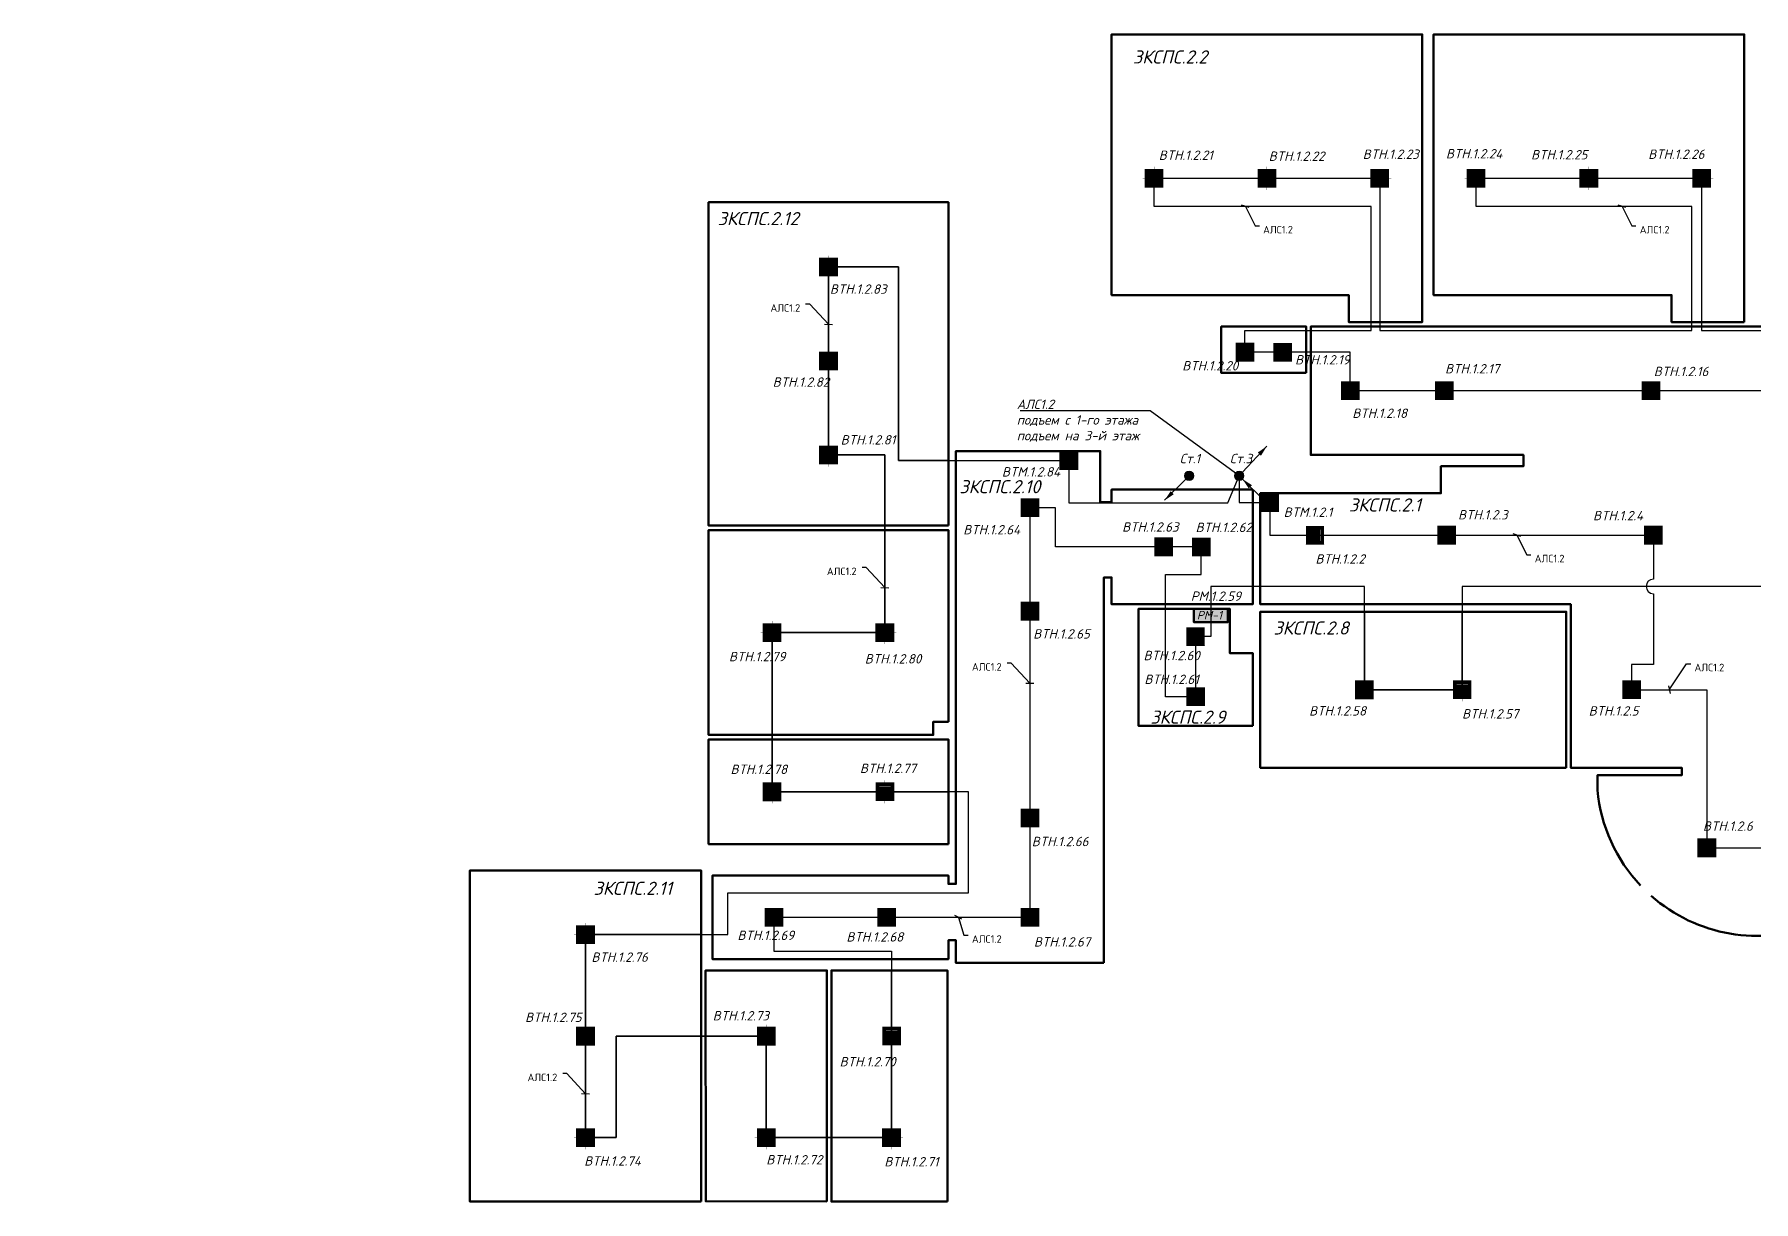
# Model space of a CAD drawing. Header units: millimetres. Extents: x -352922 to 707789, y -273589 to 355472.
# Drawn here: x -88350 to -42622, y 55306 to 86351 of the extents above; entities that cross this region are included whole.
import ezdxf
from ezdxf import colors
from ezdxf.entities.mleader import LeaderData, LeaderLine
from ezdxf.enums import TextEntityAlignment as Align
from ezdxf.math import Vec2, Vec3

# ---------------------------------------------------------------- set-up
doc = ezdxf.new("R2010")
doc.units = ezdxf.units.MM
doc.header["$LTSCALE"] = 0.5
doc.linetypes.add('CONTI', pattern=[0])
doc.layers.get('0').update_dxf_attribs({"lineweight": 18})
for name, color, linetype, lineweight in [('! BSN__тонкая  текст - 015', 250, 'Continuous', 15), ('! ЗКПС НОМЕР 1', 4, 'Continuous', 50), ('13_text', 250, 'Continuous', 15), ('13_АПС_кабели', 1, 'Continuous', 30), ('13_АПС_оборудование', 1, 'Continuous', 30), ('13_АПС_текст', 1, 'Continuous', 30), ('13_СС_СОТС_выноски', 7, 'Continuous', 25), ('BSN__основная - 06', 1, 'Continuous', 60), ('АР_Штриховка_Стималит', 5, 'Continuous', 0)]:
    doc.layers.add(name, color=color, linetype=linetype, lineweight=lineweight)
doc.layers.add('! ЗКПС НОМЕР 2', color=7, linetype='Continuous', lineweight=0, true_color=0xf3aae6, transparency=0.5)
doc.styles.add('BDG_T_R', font='GOST Common.ttf')
doc.styles.add('ISOCPEUR', font='isocpeui.ttf', dxfattribs={"height": 250})
doc.linetypes.add('Рабочее в трубе  _о_о_', pattern='A,5,2,[133,ltypeshp.shx,S=0.4,R=0,X=0,Y=0.75],3', length=10)

# ---------------------------------------------------------------- blocks, each defined once
blk = doc.blocks.new('101')
at = {"layer": '! ЗКПС НОМЕР 2', "true_color": 0xffffff, "transparency": 33554687}
h = blk.add_hatch(color=7, dxfattribs=at)
h.dxf.hatch_style = 1
h.paths.add_polyline_path([(-12942.01, -22141.87), (-12946.97, -22141.87), (-12946.97, -22146.83), (-12942.01, -22146.83)])
at = {"layer": 'BSN__основная - 06', "color": 1, "lineweight": 30, "ltscale": 100, "const_width": 0.03, "elevation": 0}
blk.add_lwpolyline([(-12946.97, -22141.87), (-12942.01, -22141.87), (-12942.01, -22146.83), (-12946.97, -22146.83)], close=True, dxfattribs=at)
at = {"layer": 'BSN__основная - 06', "color": 1, "lineweight": 30, "ltscale": 100, "const_width": 0.07, "elevation": 0}
blk.add_lwpolyline([(-12943.94, -22142.7), (-12945.04, -22143.87), (-12943.94, -22144.83), (-12945.03, -22145.93)], dxfattribs=at)
blk = doc.blocks.new('102')
at = {"layer": '! ЗКПС НОМЕР 1', "true_color": 0x78b1e2}
h = blk.add_hatch(color=143, dxfattribs=at)
h.dxf.hatch_style = 1
h.paths.add_polyline_path([(1716.11, -5163.04), (1711.15, -5163.04), (1711.15, -5168), (1716.11, -5168)])
at = {"layer": '! BSN__тонкая  текст - 015', "color": 1, "lineweight": 30, "ltscale": 100, "const_width": 0.05}
for points in [[(1713.63, -5162.45), (1713.63, -5163.03)], [(1711.15, -5165.49), (1710.57, -5165.49)], [(1716.71, -5165.49), (1716.13, -5165.49)], [(1713.63, -5168.01), (1713.63, -5168.59)]]:
    blk.add_lwpolyline(points, dxfattribs=at)
at = {"layer": '! BSN__тонкая  текст - 015', "color": 1, "lineweight": 30, "ltscale": 100, "const_width": 0.03, "elevation": 0}
blk.add_lwpolyline([(1711.15, -5163.04), (1716.11, -5163.04), (1716.11, -5168), (1711.15, -5168)], close=True, dxfattribs=at)
at = {"color": 1, "lineweight": 5, "ltscale": 100, "const_width": 0.03, "elevation": 0}
blk.add_lwpolyline([(1714.18, -5164.4), (1713.05, -5165), (1714.2, -5165.99), (1713.09, -5166.59)], dxfattribs=at)
blk = doc.blocks.new('ИПР1')
at = {"layer": 'АР_Штриховка_Стималит', "ltscale": 0.01, "true_color": 0xffffff}
h = blk.add_hatch(color=7, dxfattribs=at)
h.dxf.hatch_style = 1
h.paths.add_polyline_path([(-11645.55, -30228.88), (-11645.55, -30233.84), (-11640.59, -30233.84), (-11640.59, -30228.88)])
at = {"layer": 'BSN__основная - 06', "ltscale": 100, "const_width": 0.1}
blk.add_lwpolyline([(-11645.55, -30228.88), (-11640.59, -30228.88), (-11640.59, -30233.84), (-11645.55, -30233.84)], close=True, dxfattribs=at)
for points in [[(-11644.86, -30229.41), (-11644.81, -30229.56), (-11644.79, -30229.62), (-11644.77, -30229.68), (-11644.75, -30229.72), (-11644.73, -30229.76), (-11644.69, -30229.83), (-11644.65, -30229.9), (-11644.6, -30229.98), (-11644.55, -30230.04), (-11644.51, -30230.1), (-11644.43, -30230.19), (-11644.38, -30230.24), (-11644.32, -30230.3), (-11644.21, -30230.4), (-11644.11, -30230.47), (-11644.01, -30230.53), (-11643.91, -30230.59), (-11643.81, -30230.64), (-11643.71, -30230.68), (-11643.59, -30230.72), (-11643.46, -30230.76), (-11643.35, -30230.78), (-11643.23, -30230.8), (-11642.98, -30230.81), (-11642.75, -30230.79), (-11642.55, -30230.75), (-11642.29, -30230.66), (-11642.04, -30230.54), (-11641.8, -30230.36), (-11641.6, -30230.17), (-11641.46, -30229.97), (-11641.33, -30229.77), (-11641.23, -30229.54), (-11641.19, -30229.41)], [(-11642.97, -30230.82), (-11642.97, -30233.29)]]:
    blk.add_lwpolyline(points, dxfattribs=at)
blk = doc.blocks.new('*U37')
at = {"linetype": 'Continuous', "lineweight": 20, "true_color": 0xffffff, "transparency": 33554559}
h = blk.add_hatch(color=7, dxfattribs=at)
h.dxf.hatch_style = 1
h.paths.add_polyline_path([(-218, 521), (-218, -276), (1786, -276), (1786, 521)])
h.paths.add_polyline_path([(-1570, -1070), (1673, -1070), (1673, -565), (-1570, -565)], flags=9)
at = {"color": 1, "lineweight": 50, "transparency": 33554559}
blk.add_lwpolyline([(-218, 521), (1786, 521), (1786, -276), (-218, -276)], close=True, dxfattribs=at)
at = {"color": 1, "transparency": 33554559, "insert": (-42, 390), "char_height": 500, "attachment_point": 1, "style": 'ISOCPEUR'}
blk.add_mtext_dynamic_manual_height_columns('РМ-1', width=896.24, gutter_width=1500, heights=[0], dxfattribs=at)
at = {"transparency": 33554559, "style": 'ISOCPEUR'}
blk.add_attdef('НУМЕРАЦИЯ', (-505, 1445), '', height=500, dxfattribs=at)
at = {"color": 5, "transparency": 33554559, "style": 'ISOCPEUR'}
blk.add_attdef('ПОМ.', text='', height=200, dxfattribs=at).set_placement((-37, 473), align=Align.RIGHT)
at = {"transparency": 33554559, "style": 'ISOCPEUR', "flags": 1}
blk.add_attdef('НОМ', (1222, 570), '', height=250, dxfattribs=at)
at = {"color": 6, "lineweight": 20, "transparency": 33554559, "style": 'ISOCPEUR', "flags": 1}
for tag, p in [('ПОМЕЩЕНИЕ', (1645, -43)), ('ИД', (2550, -400))]:
    blk.add_attdef(tag, p, '', height=250, dxfattribs=at)
at = {"color": 6, "lineweight": 40, "transparency": 33554559, "style": 'ISOCPEUR'}
blk.add_attdef('СЛУЖЕБНЫЙОТКР', (-997, -747), '', height=220, dxfattribs=at)
at = {"color": 2, "linetype": 'Continuous', "lineweight": 30, "transparency": 33554559, "style": 'ISOCPEUR', "flags": 1}
blk.add_attdef('ID', (2010, -411), '', height=250, dxfattribs=at)
blk = doc.blocks.new('748')
at = {"layer": 'АР_Штриховка_Стималит', "true_color": 0xffffff}
h = blk.add_hatch(color=7, dxfattribs=at)
h.dxf.hatch_style = 1
h.paths.add_polyline_path([(1611.52, -5339.8), (1606.65, -5339.8), (1606.65, -5344.67), (1611.52, -5344.67)])
h.paths.add_polyline_path([(1610.64, -5340.73), (1610.64, -5343.79), (1607.58, -5343.79), (1607.58, -5340.73)], flags=16)
h = blk.add_hatch(color=7, dxfattribs=at)
h.dxf.hatch_style = 1
h.paths.add_polyline_path([(1607.58, -5340.72), (1607.58, -5343.75), (1610.59, -5343.75), (1610.59, -5340.72)])
at = {"color": 1, "lineweight": 5, "ltscale": 100, "elevation": 0}
for points, const_width in [([(1606.61, -5344.7), (1611.55, -5344.7), (1611.55, -5339.77), (1606.61, -5339.77)], 0.03), ([(1607.58, -5343.75), (1610.59, -5343.75), (1610.59, -5340.72), (1607.58, -5340.72)], 0.01)]:
    blk.add_lwpolyline(points, close=True, dxfattribs=dict(at, const_width=const_width))
at = {"color": 1, "lineweight": 5, "ltscale": 100, "const_width": 0.03, "elevation": 0}
blk.add_lwpolyline([(1609.64, -5341.14), (1608.51, -5341.74), (1609.66, -5342.73), (1608.55, -5343.32)], dxfattribs=at)
blk = doc.blocks.new('*U54')
at = {"transparency": 33554687}
h = blk.add_hatch(color=0, dxfattribs=at)
h.dxf.hatch_style = 1
h.paths.add_polyline_path([(125, 0, 1), (-125, 0, 1)])
h = blk.add_hatch(color=0, dxfattribs=at)
h.dxf.hatch_style = 1
h.paths.add_polyline_path([(491, -407), (407, -491), (654, -654)])
at = {"color": 0, "lineweight": 15, "transparency": 33554687}
blk.add_lwpolyline([(654, -654), (88, -88)], dxfattribs=at)
at = {"color": 0, "transparency": 33554687}
blk.add_circle((0, 0), 125, dxfattribs=at)
blk = doc.blocks.new('_None')
blk = doc.blocks.new('*U61')
at = {"transparency": 33554687}
h = blk.add_hatch(color=0, dxfattribs=at)
h.dxf.hatch_style = 1
h.paths.add_polyline_path([(-579, 533), (-491, 615), (-733, 786)])
h = blk.add_hatch(color=0, dxfattribs=at)
h.dxf.hatch_style = 1
h.paths.add_polyline_path([(125, 0, 1), (-125, 0, 1)])
h = blk.add_hatch(color=0, dxfattribs=at)
h.dxf.hatch_style = 1
h.paths.add_polyline_path([(-336, -251), (-251, -336), (-88, -88)])
at = {"color": 0, "lineweight": 15, "transparency": 33554687}
for points in [[(-85, 91), (-733, 786)], [(-88, -88), (-654, -654)]]:
    blk.add_lwpolyline(points, dxfattribs=at)
at = {"color": 0, "transparency": 33554687}
blk.add_circle((0, 0), 125, dxfattribs=at)
blk = doc.blocks.new('746')
at = {"layer": '! ЗКПС НОМЕР 1', "true_color": 0x78b1e2}
h = blk.add_hatch(color=143, dxfattribs=at)
h.dxf.hatch_style = 1
h.paths.add_polyline_path([(846.51, -5270.35), (846.51, -5275.23), (851.38, -5275.23), (851.38, -5270.35)])
h.paths.add_polyline_path([(850.5, -5271.29), (850.5, -5274.35), (847.45, -5274.35), (847.45, -5271.29)], flags=16)
at = {"layer": 'АР_Штриховка_Стималит', "true_color": 0xffffff}
h = blk.add_hatch(color=7, dxfattribs=at)
h.dxf.hatch_style = 1
h.paths.add_polyline_path([(847.47, -5271.31), (847.47, -5274.33), (850.49, -5274.33), (850.49, -5271.31)])
at = {"layer": '! BSN__тонкая  текст - 015', "color": 1, "lineweight": 30, "ltscale": 100, "const_width": 0.05}
for points in [[(848.93, -5269.74), (848.93, -5270.31)], [(846.45, -5272.77), (845.87, -5272.77)], [(848.93, -5275.28), (848.93, -5275.85)], [(852.01, -5272.77), (851.43, -5272.77)]]:
    blk.add_lwpolyline(points, dxfattribs=at)
at = {"color": 1, "lineweight": 5, "ltscale": 100, "elevation": 0}
for points, const_width in [([(846.48, -5275.26), (851.41, -5275.26), (851.41, -5270.32), (846.48, -5270.32)], 0.03), ([(847.47, -5274.33), (850.49, -5274.33), (850.49, -5271.31), (847.47, -5271.31)], 0.01)]:
    blk.add_lwpolyline(points, close=True, dxfattribs=dict(at, const_width=const_width))
at = {"color": 1, "lineweight": 5, "ltscale": 100, "const_width": 0.03, "elevation": 0}
blk.add_lwpolyline([(849.48, -5271.68), (848.35, -5272.29), (849.5, -5273.27), (848.39, -5273.87)], dxfattribs=at)
blk = doc.blocks.new('_Oblique')
at = {"color": 0, "linetype": 'ByBlock', "lineweight": -2, "transparency": 33554687}
blk.add_line((-0.5, -0.5), (0.5, 0.5), dxfattribs=at)

msp = doc.modelspace()

# ---------------------------------------------------------------- linework, layer by layer
at = {"layer": '! ЗКПС НОМЕР 1', "color": 40, "transparency": 33554559}
for points in [[(-51435.69749, 79100.32862), (-51435.69749, 78700.32861), (-53391.1569, 78700.32862), (-53391.1569, 79418.46637), (-59700.69749, 79418.46637), (-59700.69749, 86350.68246), (-51435.69749, 86350.68246)], [(-42870.69749, 78700.32861), (-44804.39277, 78700.30362), (-44804.39277, 79418.44137), (-51135.69749, 79418.44137), (-51135.69749, 86350.68246), (-42870.69749, 86350.68246)], [(-54522.972, 77348.71159), (-56780.37826, 77348.68158), (-56780.37826, 78580.35863), (-54522.972, 78580.38864)]]:
    msp.add_lwpolyline(points, close=True, dxfattribs=at)
at = {"layer": '! ЗКПС НОМЕР 1', "color": 30, "true_color": 0xf26722, "transparency": 33554559}
for points in [[(-64040.69749, 73287.51302), (-70415.71497, 73287.51302), (-70415.71497, 81886.06277), (-64040.72006, 81886.06276), (-64040.69749, 78285.68246), (-64040.69749, 78285.68246), (-64040.69749, 77045.16351), (-64040.69749, 77045.16351), (-64040.69749, 73287.51302)], [(-64040.69749, 68070.68263), (-64440.69749, 68070.68263), (-64440.69749, 67720.68246), (-70415.69749, 67720.68246), (-70415.69749, 73167.51302), (-64040.69749, 73167.51302)], [(-64040.69749, 64815.68198), (-70415.96623, 64815.68246), (-70415.69749, 67600.67979), (-64040.43795, 67600.68246)]]:
    msp.add_lwpolyline(points, close=True, dxfattribs=at)
at = {"layer": '! ЗКПС НОМЕР 1', "color": 163, "transparency": 33554559}
for points in [[(-45627.98777, 63710.57495, -0.1673533343), (-46776.12907, 66245.68246), (-46776.12907, 66645.68246), (-44532.67991, 66645.68246), (-44532.67991, 66845.68246), (-44532.67991, 66845.68246), (-44532.67991, 66845.68246), (-44532.67991, 66845.68246), (-47485.69202, 66845.68246), (-47485.69202, 71195.68497), (-55745.69749, 71195.68246), (-55745.69749, 74144.47338), (-50940.69749, 74144.47338), (-50940.69749, 74865.68246), (-48745.69749, 74865.68246), (-48745.69749, 75165.68246), (-54402.9722, 75165.68246), (-54403.28702, 78580.32862), (-42870.69749, 78580.32862), (-42870.69749, 78580.32862), (-42870.69749, 78580.32862), (-42870.69749, 78580.32862), (-30798.10795, 78580.32862)], [(-38266, 66245.68246, -0.6128200457), (-45345.5555, 63437.82939)]]:
    msp.add_lwpolyline(points, format="xyb", dxfattribs=at)
at = {"layer": '! ЗКПС НОМЕР 1', "color": 200, "transparency": 33554559}
msp.add_lwpolyline([(-59900.69749, 61655.68246), (-63840.69749, 61655.68246), (-63840.69749, 62255.68246), (-64040.69749, 62255.68246), (-64040.69749, 61755.68246), (-70315.69749, 61755.68246), (-70315.69749, 63975.68251), (-64040.69749, 63975.68251), (-64040.69749, 63755.68251), (-63840.69749, 63755.68251), (-63840.69926, 75265.68988), (-60000.69926, 75265.68988), (-60000.69749, 73908.16474), (-59700.6968, 73908.16474), (-59700.69749, 74244.47338), (-55945.69749, 74244.47337), (-55945.69749, 71195.69361), (-59700.69749, 71195.69286), (-59700.6694, 71908.1603), (-59900.72558, 71908.16919)], close=True, dxfattribs=at)
at = {"layer": '! ЗКПС НОМЕР 1', "color": 160, "transparency": 33554559}
msp.add_lwpolyline([(-55945.69749, 67956.80956), (-58980.82532, 67956.8078), (-58980.81362, 71075.69499), (-56553.89838, 71075.77585), (-56553.85906, 69895.69795), (-55945.69749, 69895.69795)], close=True, dxfattribs=at)
at = {"layer": '! ЗКПС НОМЕР 1', "color": 242, "true_color": 0xcd2027, "transparency": 33554559}
msp.add_lwpolyline([(-47605.67691, 66845.68246), (-55745.69749, 66845.68246), (-55745.69749, 70995.68154), (-47605.70713, 70995.68337)], close=True, dxfattribs=at)
at = {"layer": '! ЗКПС НОМЕР 1', "color": 84, "transparency": 33554559}
for points in [[(-70615.69749, 55305.68246), (-76765.69749, 55305.68246), (-76765.69749, 64113.42716), (-75715.69749, 64113.42716), (-75715.69749, 64113.42716), (-70615.69749, 64113.42716)], [(-67270.66498, 55305.68246), (-70492.04969, 55315.91646), (-70495.69537, 61455.68246), (-67270.68645, 61455.68246)], [(-64065.69303, 55305.68683), (-67150.68674, 55305.67809), (-67150.67725, 61455.68044), (-64065.70194, 61455.68448)]]:
    msp.add_lwpolyline(points, close=True, dxfattribs=at)
at = {"layer": '13_АПС_кабели', "linetype": 'Рабочее в трубе  _о_о_', "transparency": 33554687}
for points in [[(-52794.55152, 78700.32862), (-52794.55152, 81776.24234), (-58567.35924, 81776.24234), (-58568.19749, 82525.50554), (-52568.19749, 82525.50554), (-52568.19749, 78700.32862)], [(-44265.58937, 78700.30362), (-44265.58937, 81776.24234), (-50004.85924, 81776.24234), (-50005.69749, 82525.50554), (-44004.91613, 82524.83465), (-44004.91613, 78700.31395)], [(-64040.69749, 75017.6999), (-65361.97089, 75017.6999), (-65361.97089, 80163.82109), (-67227.94147, 80163.82109), (-67227.94147, 75164.76131), (-65729.0365, 75165.42298), (-65729.0365, 70443.43606), (-68729.0365, 70443.43606), (-68729.0365, 66207.51945), (-64040.73294, 66208.91138)], [(-52975.6872, 70995.68217), (-52975.6872, 68920.68246), (-50375.6872, 68919.74223), (-50375.05384, 70995.68275)], [(-70615.69749, 62407.391), (-73690.69749, 62407.391), (-73690.69749, 57010.21648), (-72877.20794, 57010.21648), (-72877.20794, 59709.55481), (-68884.02916, 59709.55481), (-68884.02916, 57009.55481), (-65551.53573, 57009.55481), (-65550.69749, 61455.67642)]]:
    msp.add_lwpolyline(points, dxfattribs=at)
at = {"layer": '13_АПС_кабели', "transparency": 33554687}
for points in [[(-39850.8549, 76873.00554), (-45350.8549, 76873.00554), (-50850.8549, 76873.00554), (-53350.8549, 76873.00554), (-53350.8549, 77897.87748), (-55151.67513, 77897.87748), (-56151.67513, 77897.87748), (-56151.67513, 78475.6709), (-52794.55152, 78475.6709), (-52794.55152, 81776.24234), (-58567.35924, 81776.24234), (-58567.35924, 82525.50554), (-55568.19749, 82525.50554), (-52568.19749, 82525.50554), (-52568.19749, 78475.6709), (-44265.58937, 78475.6709), (-44265.58937, 81776.24234), (-50004.85924, 81776.24234), (-50005.69749, 82525.50554), (-47005.69749, 82525.50554), (-44004.91613, 82525.50554), (-44004.91613, 78475.6709), (-35899.47435, 78475.6709)], [(-34528.98454, 71666.92293), (-50374.84896, 71666.92293), (-50375.6872, 68920.68246), (-52975.6872, 68919.74223), (-52975.6872, 71666.92293), (-53347.48724, 71666.92293), (-57059.57354, 71666.92293), (-57059.57354, 70896.53774), (-57059.57354, 70335.54542), (-57463.2614, 70335.54542), (-57463.2614, 68735.54542), (-58265.54022, 68735.54542), (-58265.54022, 71533.54478), (-58265.54022, 71985.48436), (-57313.20622, 71985.48436), (-57313.20622, 72720.08349), (-58313.20622, 72720.08349), (-61192.43857, 72720.08349), (-61192.43857, 73760.68355), (-61870.69749, 73760.68355), (-61870.69749, 71010.68355), (-61870.69749, 65510.68355), (-61870.69749, 62865.68248), (-65678.19749, 62865.68248), (-68678.19749, 62865.68248), (-68678.19749, 61967.78563), (-65550.69749, 61967.78563), (-65551.53573, 59709.55481), (-65551.53573, 57009.55481), (-68884.02916, 57009.55481), (-68884.02916, 59709.55481), (-72877.20794, 59709.55481), (-72877.20794, 57010.21648), (-73690.69749, 57010.21648), (-73690.69749, 59707.19298), (-73688.78741, 62407.391), (-69908.98696, 62407.391), (-69908.98696, 63517.32103), (-63501.60244, 63517.32103), (-63501.60244, 66208.18112), (-65729.0365, 66207.51945), (-68728.25515, 66205.15762), (-68729.0365, 70443.43606), (-65729.0365, 70443.43606), (-65729.0365, 75165.42298), (-67229.0365, 75165.42298), (-67229.0365, 77664.76131), (-67229.0365, 80163.82109), (-66426.20601, 80163.82109), (-65361.97089, 80163.82109), (-65361.97089, 75017.6999), (-60838.81582, 75017.6999), (-60838.81582, 73888.41768), (-56608.06208, 73888.41768), (-56302.86976, 74611.8851)]]:
    msp.add_lwpolyline(points, dxfattribs=at)
msp.add_lwpolyline([(-56302.86976, 74611.8851), (-56302.86976, 73896.49082), (-55488.30159, 73896.49082), (-55488.30159, 73030.68246), (-54288.1975, 73030.68246), (-50788.1975, 73030.68246), (-45288.1975, 73030.68246), (-45288.1975, 71861.82671, 0.9839345891), (-45288.1975, 71472.01915), (-45288.1975, 69595.59046), (-45866.50596, 69595.59046), (-45866.50596, 68920.7054), (-43866.50596, 68920.7054), (-43866.5049, 64715.68246), (-40866.5049, 64715.68246)], format="xyb", dxfattribs=at)

# ---------------------------------------------------------------- block references
at = {"lineweight": 20, "transparency": 33554687}
ref = msp.add_blockref('*U54', (-57635.28908, 74611.8851), dxfattribs=dict(at, xscale=-1))
ref.add_attrib('NUM', 'Ст.1', (-57885.10452, 74943.86154), dxfattribs={"color": 0, "height": 250, "style": 'ISOCPEUR'})
ref = msp.add_blockref('*U61', (-56302.86976, 74611.8851), dxfattribs=dict(at, xscale=-1))
ref.add_attrib('NUM', 'Ст.3', (-56552.6852, 74943.86154), dxfattribs={"color": 0, "height": 250, "style": 'ISOCPEUR'})
at = {"layer": '13_АПС_оборудование', "transparency": 33554559}
for name, p, xscale, yscale, zscale in [('102', (-229930.81254, 599075.12006, -0.47809), 100, 100, 100), ('102', (-226930.81254, 599075.12006, -0.47809), 100, 100, 100), ('102', (-223930.81254, 599075.12006, -0.47809), 100, 100, 100), ('102', (-221368.31254, 599075.12006, -0.47809), 100, 100, 100), ('102', (-218368.31254, 599075.12006, -0.47809), 100, 100, 100), ('102', (-215368.31254, 599075.12006, -0.47809), 100, 100, 100), ('102', (-238591.65156, 596714.37583, -0.47809), 100, 100, 100), ('102', (-238591.65156, 594214.37583, -0.47809), 100, 100, 100), ('101', (1238297.67286, 2292332.6533, -0.25088), 100, 100, 100), ('101', (1241098.49309, 2291307.78135, -0.25088), 100, 100, 100), ('101', (1243598.49309, 2291307.78135, -0.25088), 100, 100, 100), ('101', (1249098.49309, 2291307.78135, -0.25088), 100, 100, 100), ('102', (-238591.65156, 591714.37583, -0.47809), 100, 100, 100), ('101', (1232578.65051, 2288195.45936, -0.25088), 100, 100, 100), ('101', (1243661.15049, 2287465.45827, -0.25088), 100, 100, 100), ('101', (1249161.15049, 2287465.45827, -0.25088), 100, 100, 100), ('101', (1236136.14177, 2287154.85931, -0.25088), 100, 100, 100), ('101', (1232578.65051, 2285445.45936, -0.25088), 100, 100, 100), ('*U37', (-57412.43142, 70841.4183), 0.45, 0.45, 0.45), ('102', (-240091.65156, 586993.05059, -0.47809), 100, 100, 100), ('102', (-237091.65156, 586993.05059, -0.47809), 100, 100, 100), ('102', (-224338.30226, 585470.29698, -0.47809), 100, 100, 100), ('101', (1248582.84204, 2283355.48122, -0.25088), 100, 100, 100), ('101', (1236986.08659, 2283170.32124, -0.25088), 100, 100, 100), ('102', (-240091.65156, 582757.13397, -0.47809), 100, 100, 100), ('101', (1232578.65051, 2279945.45936, -0.25088), 100, 100, 100), ('101', (1250582.84204, 2279150.45919, -0.25088), 100, 100, 100), ('101', (1225771.15051, 2277300.4583, -0.25088), 100, 100, 100), ('101', (1228771.15051, 2277300.4583, -0.25088), 100, 100, 100), ('101', (1232578.65051, 2277300.4583, -0.25088), 100, 100, 100), ('102', (-245053.31254, 578959.16933, -0.47809), 100, 100, 100), ('102', (-245053.31254, 576259.16933, -0.47809), 100, 100, 100), ('102', (-240246.64421, 576259.16933, -0.47809), 100, 100, 100), ('102', (-245053.31254, 573559.16933, -0.47809), 100, 100, 100), ('102', (-240246.64421, 573559.16933, -0.47809), 100, 100, 100), ('102', (-236914.15079, 573559.16933, -0.47809), 100, 100, 100)]:
    msp.add_blockref(name, p, dxfattribs=dict(at, xscale=xscale, yscale=yscale, zscale=zscale))
at = {"layer": '13_АПС_оборудование', "transparency": 33554687, "xscale": 100, "yscale": 100, "zscale": 100}
for name, p in [('748', (-216059.98143, 612121.26054)), ('748', (-215196.50379, 607254.06552)), ('748', (-218221.51252, 606943.46655)), ('748', (-218371.56769, 604558.92848)), ('746', (-135268.33204, 596197.69155, 0.25088)), ('746', (-150621.68134, 593484.52854, 0.25088)), ('746', (-150444.18057, 586986.5639, 0.25088))]:
    msp.add_blockref(name, p, dxfattribs=at)
at = {"layer": '13_АПС_оборудование', "color": 5, "transparency": 33554559, "xscale": 100, "yscale": 100, "zscale": 100}
for p in [(1103467.92709, 3098153.72279), (1108809.01844, 3097032.51371)]:
    msp.add_blockref('ИПР1', p, dxfattribs=at)

# ---------------------------------------------------------------- texts
at = {"layer": '13_АПС_текст', "color": 5, "transparency": 33554687, "style": 'ISOCPEUR'}
for s, p in [('ЗКСПС.2.2', (-59131.25807, 85575.50224)), ('ЗКСПС.2.12', (-70175.813, 81277.1285)), ('ЗКСПС.2.10', (-63747.50831, 74145.99025)), ('ЗКСПС.2.1', (-53386.17723, 73660.05679)), ('ЗКСПС.2.8', (-55393.37009, 70387.77326)), ('ЗКСПС.2.9', (-58666.79158, 68016.12709)), ('ЗКСПС.2.11', (-73477.62975, 63463.94916))]:
    msp.add_text(s, height=350, dxfattribs=at).set_placement(p)
at = {"layer": '13_АПС_текст', "transparency": 33554559, "style": 'ISOCPEUR'}
for s, p in [('BTH.1.2.21', (-58443.78676, 83012.33612, 0)), ('BTH.1.2.22', (-55519.99753, 82986.00915, 0)), ('BTH.1.2.23', (-53017.65644, 83038.66503, 0)), ('BTH.1.2.24', (-50805.06013, 83051.82851, 0)), ('BTH.1.2.25', (-48539.7844, 83025.50155, 0)), ('BTH.1.2.26', (-45425.69562, 83038.66503, 0)), ('BTH.1.2.83', (-67189.75321, 79451.23596, 0)), ('BTH.1.2.19', (-54818.92318, 77570.57168, 0)), ('BTH.1.2.20', (-57818.12209, 77411.36996, 0)), ('BTH.1.2.17', (-50827.30128, 77332.62692, 0)), ('BTH.1.2.16', (-45276.76595, 77260.69176, 0)), ('BTH.1.2.82', (-68712.66729, 76977.6457, 0)), ('BTH.1.2.18', (-53295.74868, 76149.32695, 0)), ('BTH.1.2.81', (-66904.20702, 75441.84632, 0)), ('BTM.1.2.84', (-62615.44672, 74590.33942, 0)), ('BTM.1.2.1', (-55120.83185, 73517.75346, 0)), ('BTH.1.2.3', (-50483.33673, 73448.22797, 0)), ('BTH.1.2.4', (-46892.47484, 73426.60532, 0)), ('BTH.1.2.64', (-63643.25693, 73051.93291, 0)), ('BTH.1.2.63', (-59417.31514, 73123.83814, 0)), ('BTH.1.2.62', (-57462.8861, 73113.40529, 0)), ('BTH.1.2.2', (-54276.04274, 72273.3365, 0)), ('РМ.1.2.59', (-57591.56593, 71283.95615, 0)), ('BTH.1.2.65', (-61783.3074, 70281.02241, 0)), ('BTH.1.2.79', (-69875.78789, 69677.14961, 0)), ('BTH.1.2.80', (-66261.96708, 69617.51623, 0)), ('BTH.1.2.60', (-58848.15464, 69705.4164, 0)), ('BTH.1.2.61', (-58826.32001, 69072.4502, 0)), ('BTH.1.2.58', (-54444.13607, 68233.00722, 0)), ('BTH.1.2.57', (-50375.28785, 68154.29342, 0)), ('BTH.1.2.5', (-47009.1623, 68232.8649, 0)), ('BTH.1.2.78', (-69832.73476, 66679.19773, 0)), ('BTH.1.2.77', (-66391.44407, 66704.80336, 0)), ('BTH.1.2.6', (-43968.66974, 65168.10523, 0)), ('BTH.1.2.66', (-61820.48186, 64759.06639, 0)), ('BTH.1.2.69', (-69650.04649, 62263.05897, 0)), ('BTH.1.2.68', (-66751.36312, 62221.6677, 0)), ('BTH.1.2.67', (-61763.7658, 62089.03573, 0)), ('BTH.1.2.76', (-73533.43994, 61682.77308, 0)), ('BTH.1.2.73', (-70306.25888, 60124.46789, 0)), ('BTH.1.2.75', (-75296.9288, 60082.42741, 0)), ('BTH.1.2.70', (-66930.96437, 58902.36373, 0)), ('BTH.1.2.74', (-73724.59064, 56261.75009, 0)), ('BTH.1.2.72', (-68882.61855, 56293.91991, 0)), ('BTH.1.2.71', (-65742.08684, 56242.17838, 0))]:
    msp.add_text(s, height=250, dxfattribs=at).set_placement(p)

# ---------------------------------------------------------------- leaders
at = {"layer": '13_text', "color": 0, "lineweight": 15, "transparency": 33554687}
ml = msp.add_multileader_mtext('Standard', dxfattribs=at)
ml.set_content('{\\fISOCPEUR|b0|i0|c204|p34;АЛС1\\fISOCPEUR|b0|i0|c0|p34;.\\fISOCPEUR|b0|i0|c204|p34;2}', color=7, style='BDG_T_R')
ml.set_leader_properties(color=7, linetype='Continuous', lineweight=25)
ml.set_arrow_properties(name='OBLIQUE')
ml.build(insert=Vec2(0, 0))
ml.multileader.update_dxf_attribs({"has_text_frame": 1, "text_left_attachment_type": 0, "text_right_attachment_type": 0, "dogleg_length": 2, "arrow_head_size": 150})
ctx = ml.context
ctx.base_point, ctx.char_height, ctx.arrow_head_size, ctx.landing_gap_size, ctx.plane_origin = Vec3(-55767.72206, 81255.60119), 200, 150, 100, Vec3(-47448.59532, 78074.49786)
ctx.left_attachment, ctx.right_attachment = 0, 0
notes = []
notes.append((ctx, [(1, (1, 1, 0), (-55878.88056, 81255.60119), (1, 0), 111.1585, [(0, [(-56138.61849, 81776.24234)], 0, [])])]))
ctx.mtext.insert, ctx.mtext.width, ctx.mtext.flow_direction = Vec3(-55667.72206, 81255.60119), 662.072481, 5
ml = msp.add_multileader_mtext('Standard', dxfattribs=at)
ml.set_content('{\\fISOCPEUR|b0|i0|c204|p34;АЛС1\\fISOCPEUR|b0|i0|c0|p34;.\\fISOCPEUR|b0|i0|c204|p34;2}', color=7, style='BDG_T_R')
ml.set_leader_properties(color=7, linetype='Continuous', lineweight=25)
ml.set_arrow_properties(name='OBLIQUE')
ml.build(insert=Vec2(0, 0))
ml.multileader.update_dxf_attribs({"has_text_frame": 1, "text_left_attachment_type": 0, "text_right_attachment_type": 0, "dogleg_length": 2, "arrow_head_size": 150})
ctx = ml.context
ctx.base_point, ctx.char_height, ctx.arrow_head_size, ctx.landing_gap_size, ctx.plane_origin = Vec3(-45750.50475, 81255.60119), 200, 150, 100, Vec3(-37431.37801, 78074.49786)
ctx.left_attachment, ctx.right_attachment = 0, 0
notes.append((ctx, [(1, (1, 1, 0), (-45861.66325, 81255.60119), (1, 0), 111.1585, [(0, [(-46121.40118, 81776.24234)], 0, [])])]))
ctx.mtext.insert, ctx.mtext.width, ctx.mtext.flow_direction = Vec3(-45650.50475, 81255.60119), 662.072481, 5
ml = msp.add_multileader_mtext('Standard', dxfattribs=at)
ml.set_content('{\\fISOCPEUR|b0|i0|c204|p34;АЛС1\\fISOCPEUR|b0|i0|c0|p34;.\\fISOCPEUR|b0|i0|c204|p34;2}', color=7, style='BDG_T_R')
ml.set_leader_properties(color=7, linetype='Continuous', lineweight=25)
ml.set_arrow_properties(name='OBLIQUE')
ml.build(insert=Vec2(0, 0))
ml.multileader.update_dxf_attribs({"has_text_frame": 1, "text_left_attachment_type": 0, "text_right_attachment_type": 0, "dogleg_length": 2, "arrow_head_size": 150})
ctx = ml.context
ctx.base_point, ctx.char_height, ctx.arrow_head_size, ctx.landing_gap_size, ctx.plane_origin = Vec3(-68871.35716, 79175.09849), 200, 150, 100, Vec3(-60552.23042, 75993.99516)
ctx.left_attachment, ctx.right_attachment = 0, 0
notes.append((ctx, [(0, (1, 1, 0), (-67725.80472, 79175.09849), (-1, 0), 111.1585, [(0, [(-67229.0365, 78641.14854)], 0, [])])]))
ctx.mtext.insert, ctx.mtext.width, ctx.mtext.flow_direction = Vec3(-68771.35716, 79175.09849), 662.072481, 5
ml = msp.add_multileader_mtext('Standard', dxfattribs=at)
ml.set_content('{\\fISOCPEUR|b0|i0|c204|p34;АЛС1\\fISOCPEUR|b0|i0|c0|p34;.\\fISOCPEUR|b0|i0|c204|p34;2}', color=7, style='BDG_T_R')
ml.set_leader_properties(color=7, linetype='Continuous', lineweight=25)
ml.set_arrow_properties(name='OBLIQUE')
ml.build(insert=Vec2(0, 0))
ml.multileader.update_dxf_attribs({"has_text_frame": 1, "text_left_attachment_type": 0, "text_right_attachment_type": 0, "dogleg_length": 2, "arrow_head_size": 150})
ctx = ml.context
ctx.base_point, ctx.char_height, ctx.arrow_head_size, ctx.landing_gap_size, ctx.plane_origin = Vec3(-48544.60732, 72510.04131), 200, 150, 100, Vec3(-40225.48057, 69328.93797)
ctx.left_attachment, ctx.right_attachment = 0, 0
notes.append((ctx, [(1, (1, 1, 0), (-48655.76582, 72510.04131), (1, 0), 111.1585, [(0, [(-48915.50374, 73030.68246)], 0, [])])]))
ctx.mtext.insert, ctx.mtext.width, ctx.mtext.flow_direction = Vec3(-48444.60732, 72510.04131), 662.072481, 5
ml = msp.add_multileader_mtext('Standard', dxfattribs=at)
ml.set_content('{\\fISOCPEUR|b0|i0|c204|p34;АЛС1\\fISOCPEUR|b0|i0|c0|p34;.\\fISOCPEUR|b0|i0|c204|p34;2}', color=7, style='BDG_T_R')
ml.set_leader_properties(color=7, linetype='Continuous', lineweight=25)
ml.set_arrow_properties(name='OBLIQUE')
ml.build(insert=Vec2(0, 0))
ml.multileader.update_dxf_attribs({"has_text_frame": 1, "text_left_attachment_type": 0, "text_right_attachment_type": 0, "dogleg_length": 2, "arrow_head_size": 150})
ctx = ml.context
ctx.base_point, ctx.char_height, ctx.arrow_head_size, ctx.landing_gap_size, ctx.plane_origin = Vec3(-67371.35716, 72169.79849), 200, 150, 100, Vec3(-59052.23042, 68988.69516)
ctx.left_attachment, ctx.right_attachment = 0, 0
notes.append((ctx, [(0, (1, 1, 0), (-66225.80472, 72169.79849), (-1, 0), 111.1585, [(0, [(-65729.0365, 71635.84854)], 0, [])])]))
ctx.mtext.insert, ctx.mtext.width, ctx.mtext.flow_direction = Vec3(-67271.35716, 72169.79849), 662.072481, 5
ml = msp.add_multileader_mtext('Standard', dxfattribs=at)
ml.set_content('{\\fISOCPEUR|b0|i0|c204|p34;АЛС1\\fISOCPEUR|b0|i0|c0|p34;.\\fISOCPEUR|b0|i0|c204|p34;2}', color=7, style='BDG_T_R')
ml.set_leader_properties(color=7, linetype='Continuous', lineweight=25)
ml.set_arrow_properties(name='OBLIQUE')
ml.build(insert=Vec2(0, 0))
ml.multileader.update_dxf_attribs({"has_text_frame": 1, "text_left_attachment_type": 0, "text_right_attachment_type": 0, "dogleg_length": 2, "arrow_head_size": 150})
ctx = ml.context
ctx.base_point, ctx.char_height, ctx.arrow_head_size, ctx.landing_gap_size, ctx.plane_origin = Vec3(-63513.01815, 69628.63633), 200, 150, 100, Vec3(-55193.8914, 66447.533)
ctx.left_attachment, ctx.right_attachment = 0, 0
notes.append((ctx, [(0, (1, 1, 0), (-62367.46571, 69628.63633), (-1, 0), 111.1585, [(0, [(-61870.69749, 69094.68639)], 0, [])])]))
ctx.mtext.insert, ctx.mtext.width, ctx.mtext.flow_direction = Vec3(-63413.01815, 69628.63633), 662.072481, 5
ml = msp.add_multileader_mtext('Standard', dxfattribs=at)
ml.set_content('{\\fISOCPEUR|b0|i0|c204|p34;АЛС1\\fISOCPEUR|b0|i0|c0|p34;.\\fISOCPEUR|b0|i0|c204|p34;2}', color=7, style='BDG_T_R')
ml.set_leader_properties(color=7, linetype='Continuous', lineweight=25)
ml.set_arrow_properties(name='OBLIQUE')
ml.build(insert=Vec2(0, 0))
ml.multileader.update_dxf_attribs({"has_text_frame": 1, "text_left_attachment_type": 0, "text_right_attachment_type": 0, "dogleg_length": 2, "arrow_head_size": 150})
ctx = ml.context
ctx.base_point, ctx.char_height, ctx.arrow_head_size, ctx.landing_gap_size, ctx.plane_origin = Vec3(-44294.2768, 69611.72948), 200, 150, 100, Vec3(-35975.15006, 66430.62615)
ctx.left_attachment, ctx.right_attachment = 0, 0
notes.append((ctx, [(1, (1, 1, 0), (-44405.4353, 69611.72948), (1, 0), 111.1585, [(0, [(-44866.50596, 68920.7054)], 0, [])])]))
ctx.mtext.insert, ctx.mtext.width, ctx.mtext.flow_direction = Vec3(-44194.2768, 69611.72948), 662.072481, 5
ml = msp.add_multileader_mtext('Standard', dxfattribs=at)
ml.set_content('{\\fISOCPEUR|b0|i0|c204|p34;АЛС1\\fISOCPEUR|b0|i0|c0|p34;.\\fISOCPEUR|b0|i0|c204|p34;2}', color=7, style='BDG_T_R')
ml.set_leader_properties(color=7, linetype='Continuous', lineweight=25)
ml.set_arrow_properties(name='OBLIQUE')
ml.build(insert=Vec2(0, 0))
ml.multileader.update_dxf_attribs({"has_text_frame": 1, "text_left_attachment_type": 0, "text_right_attachment_type": 0, "dogleg_length": 2, "arrow_head_size": 150})
ctx = ml.context
ctx.base_point, ctx.char_height, ctx.arrow_head_size, ctx.landing_gap_size, ctx.plane_origin = Vec3(-63513.01815, 62389.63241), 200, 150, 100, Vec3(-55193.8914, 59208.52907)
ctx.left_attachment, ctx.right_attachment = 0, 0
notes.append((ctx, [(1, (1, 1, 0), (-63624.17665, 62389.63241), (1, 0), 111.1585, [(0, [(-63774.44749, 62865.68248)], 0, [])])]))
ctx.mtext.insert, ctx.mtext.width, ctx.mtext.flow_direction = Vec3(-63413.01815, 62389.63241), 662.072481, 5
ml = msp.add_multileader_mtext('Standard', dxfattribs=at)
ml.set_content('{\\fISOCPEUR|b0|i0|c204|p34;АЛС1\\fISOCPEUR|b0|i0|c0|p34;.\\fISOCPEUR|b0|i0|c204|p34;2}', color=7, style='BDG_T_R')
ml.set_leader_properties(color=7, linetype='Continuous', lineweight=25)
ml.set_arrow_properties(name='OBLIQUE')
ml.build(insert=Vec2(0, 0))
ml.multileader.update_dxf_attribs({"has_text_frame": 1, "text_left_attachment_type": 0, "text_right_attachment_type": 0, "dogleg_length": 2, "arrow_head_size": 150})
ctx = ml.context
ctx.base_point, ctx.char_height, ctx.arrow_head_size, ctx.landing_gap_size, ctx.plane_origin = Vec3(-75333.01815, 58709.443), 200, 150, 100, Vec3(-67013.8914, 55528.33967)
ctx.left_attachment, ctx.right_attachment = 0, 0
notes.append((ctx, [(0, (1, 1, 0), (-74187.46571, 58709.443), (-1, 0), 111.1585, [(0, [(-73690.69749, 58175.49306)], 0, [])])]))
ctx.mtext.insert, ctx.mtext.width, ctx.mtext.flow_direction = Vec3(-75233.01815, 58709.443), 662.072481, 5
at = {"layer": '13_АПС_оборудование', "color": 18, "linetype": 'CONTI', "lineweight": 5, "ltscale": 100, "true_color": 0x000000, "transparency": 33554559}
ml = msp.add_multileader_mtext('Standard', dxfattribs=at)
ml.set_content('Оборудование АПС', color=(0, 0, 0), style='ISOCPEUR')
ml.set_leader_properties(color=256, linetype='ByLayer', lineweight=-1)
ml.build(insert=Vec2(0, 0))
ml.multileader.update_dxf_attribs({"text_left_attachment_type": 6, "text_right_attachment_type": 6, "dogleg_length": 2, "arrow_head_size": 200, "scale": 100})
ctx = ml.context
ctx.base_point, ctx.scale, ctx.char_height, ctx.arrow_head_size, ctx.landing_gap_size, ctx.plane_origin = Vec3(-188945.62459, 61396.0782), 100, 250, 200, 0, Vec3(-184042.7423, 59859.08313)
ctx.left_attachment, ctx.right_attachment = 6, 6
notes.append((ctx, [(1, (1, 1, 0), (-185750.17005, 61396.0782), (-1, 0), 200, [(0, [(-183533.47937, 66845.68246)], 0, [])])]))
ctx.mtext.insert, ctx.mtext.width, ctx.mtext.flow_direction = Vec3(-188945.62459, 61721.0782), 6184.0878241, 5
at = {"layer": '13_СС_СОТС_выноски', "lineweight": 30, "transparency": 33554687}
ml = msp.add_multileader_mtext('Standard', dxfattribs=at)
ml.set_content('АЛС1.2\\Pподъем с 1-го этажа\\Pподъем на 3-й этаж', color=7, style='ISOCPEUR')
ml.set_leader_properties(color=7, linetype='Continuous', lineweight=25)
ml.set_arrow_properties(name='NONE')
ml.build(insert=Vec2(0, 0))
ml.multileader.update_dxf_attribs({"text_left_attachment_type": 6, "text_right_attachment_type": 6, "dogleg_length": 1, "arrow_head_size": 300})
ctx = ml.context
ctx.base_point, ctx.char_height, ctx.arrow_head_size, ctx.landing_gap_size, ctx.plane_origin = Vec3(-62220.56049, 76337.37706), 250, 300, 0, Vec3(-67819.1859, 74271.27639)
ctx.left_attachment, ctx.right_attachment = 6, 6
notes.append((ctx, [(1, (1, 1, 0), (-58668.27817, 76337.37706), (-1, 0), 80.88081, [(0, [(-56302.86976, 74611.8851)], 0, [])])]))
ctx.mtext.insert, ctx.mtext.flow_direction = Vec3(-62220.56049, 76637.37706), 5
for ctx, leaders in notes:
    for number, flags, end, landing, length, lines in leaders:
        leader = LeaderData()
        leader.index, (leader.has_last_leader_line, leader.has_dogleg_vector, leader.attachment_direction) = number, flags
        leader.last_leader_point, leader.dogleg_vector, leader.dogleg_length = Vec3(end), Vec3(landing), length
        for number, points, colour, breaks in lines:
            line = LeaderLine()
            line.index, line.vertices, line.color, line.breaks = number, Vec3.list(points), colors.encode_raw_color(colour), breaks
            leader.lines.append(line)
        ctx.leaders.append(leader)

doc.saveas('drawing.dxf')
